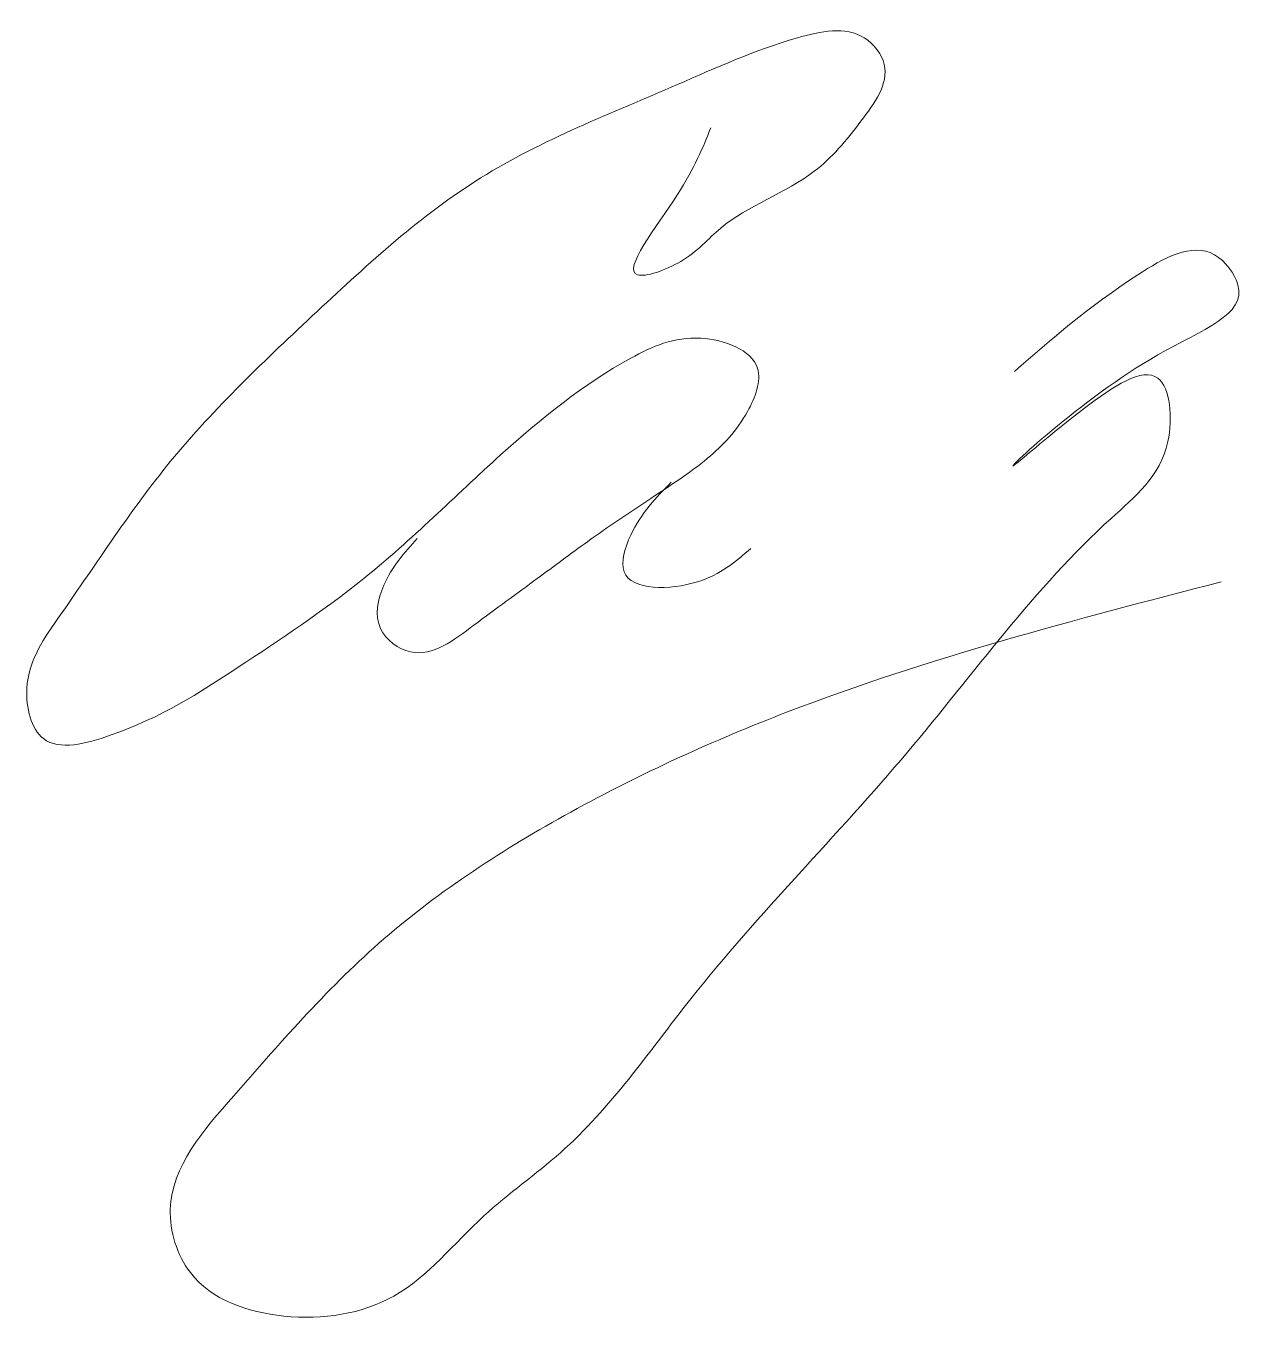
# Model space of a CAD drawing. Header units: millimetres. Extents: x 1568.41 to 1577.56, y 590.95 to 600.65.
import ezdxf

# ---------------------------------------------------------------- set-up
doc = ezdxf.new("R2010")
doc.units = ezdxf.units.MM

msp = doc.modelspace()

# ---------------------------------------------------------------- linework, layer by layer
at = {"color": 5, "linetype": 'ByBlock', "lineweight": 15, "ltscale": 100}
for points in [[(1573.5463, 599.8843), (1573.2963, 599.3843), (1572.9963, 598.7843), (1573.3213, 598.8843), (1573.6213, 599.1343), (1574.3213, 599.5593), (1574.6713, 599.9343), (1574.8463, 600.3593), (1574.6963, 600.5593), (1574.1963, 600.5593), (1573.2963, 600.2093), (1571.8213, 599.5093), (1570.5963, 598.5093), (1569.4963, 597.3843), (1568.6713, 596.2343), (1568.4213, 595.6843), (1568.5463, 595.3093), (1569.0463, 595.3343), (1570.0043, 595.8438), (1570.9463, 596.5093), (1571.9713, 597.4343), (1572.9463, 598.1593), (1573.4713, 598.3093), (1573.8963, 598.0843), (1573.8213, 597.7593), (1573.5213, 597.4093), (1573.0963, 597.1093), (1572.6213, 596.7843), (1572.2463, 596.5093), (1571.7713, 596.1593), (1571.2963, 595.9593), (1571.0713, 596.1343), (1571.0963, 596.4593), (1571.3463, 596.8093)], [(1575.8213, 598.0593), (1576.7463, 598.7843), (1577.3213, 598.9343), (1577.4963, 598.7093), (1576.8963, 598.1843), (1575.8213, 597.3593), (1576.3463, 597.7843), (1576.8963, 598.0093), (1576.9713, 597.5343), (1576.5463, 596.9593), (1575.0213, 595.2093), (1573.3963, 593.3593), (1572.4213, 592.2093), (1571.8463, 591.7343), (1571.1713, 591.1343), (1570.3463, 590.9843), (1569.6463, 591.3093), (1569.4963, 591.7843), (1569.9713, 592.6343), (1571.0963, 593.8093), (1572.4963, 594.7593), (1574.1213, 595.5093), (1577.3713, 596.4843)], [(1573.2493, 597.2298), (1572.9463, 596.8343), (1572.8963, 596.5593), (1573.4463, 596.4843), (1573.8463, 596.7343)]]:
    msp.add_spline(points, degree=3, dxfattribs=at)

doc.saveas('drawing.dxf')
